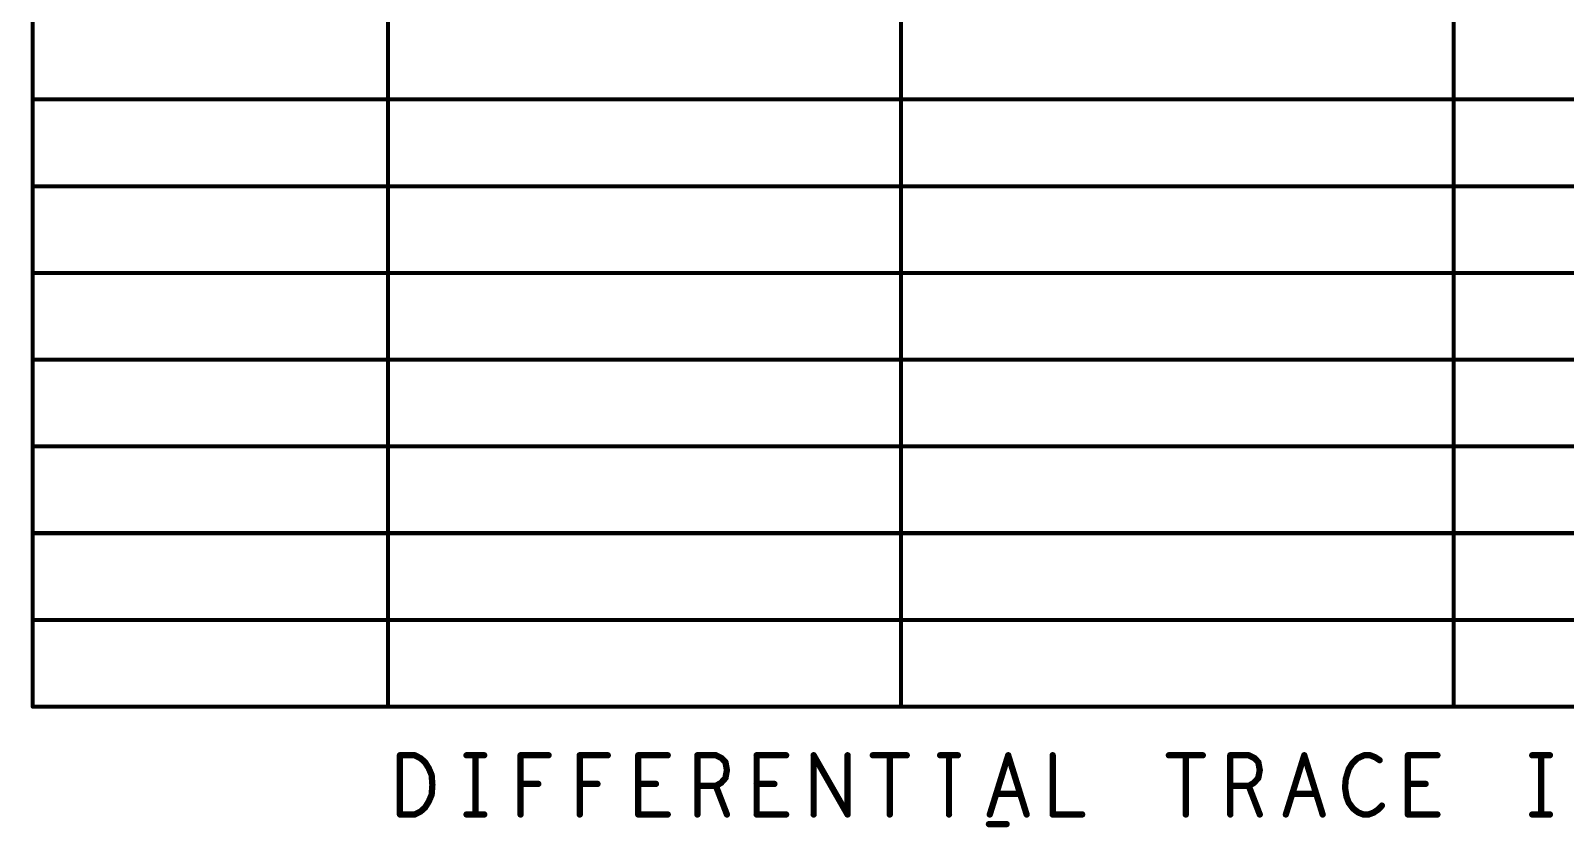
# Model space of a CAD drawing. Extents: x -2963 to -2452, y -1056 to -650.
# Drawn here: x -2617.28 to -2567.91, y -950.68 to -925.05 of the extents above; entities that cross this region are included whole.
import ezdxf

# ---------------------------------------------------------------- set-up
doc = ezdxf.new("R2010")
doc.units = 0
doc.header["$MEASUREMENT"] = 0
doc.layers.add('DRILLDRAWING', color=1, linetype='CONTINUOUS')

msp = doc.modelspace()

# ---------------------------------------------------------------- linework, layer by layer
at = {"layer": 'DRILLDRAWING'}
for points, const_width in [([(-2617.219, -946.796), (-2617.219, -899.366)], 0.13), ([(-2605.789, -946.796), (-2605.789, -899.366)], 0.13), ([(-2605.789, -946.796), (-2605.789, -899.366)], 0.13), ([(-2589.279, -946.796), (-2589.279, -899.366)], 0.13), ([(-2589.279, -946.796), (-2589.279, -899.366)], 0.13), ([(-2571.499, -946.796), (-2571.499, -899.366)], 0.13), ([(-2617.219, -927.266), (-2525.149, -927.266)], 0.13), ([(-2617.219, -930.056), (-2525.149, -930.056)], 0.13), ([(-2617.219, -932.846), (-2525.149, -932.846)], 0.13), ([(-2617.219, -935.636), (-2525.149, -935.636)], 0.13), ([(-2617.219, -938.426), (-2525.149, -938.426)], 0.13), ([(-2617.219, -941.216), (-2525.149, -941.216)], 0.13), ([(-2617.219, -944.006), (-2525.149, -944.006)], 0.13), ([(-2617.219, -946.796), (-2525.149, -946.796)], 0.13), ([(-2617.219, -946.796), (-2605.789, -946.796)], 0.13), ([(-2605.789, -946.796), (-2589.279, -946.796)], 0.13), ([(-2589.279, -946.796), (-2571.499, -946.796)], 0.13), ([(-2605.402, -950.265), (-2605.402, -948.36)], 0.203), ([(-2605.402, -948.36), (-2604.928, -948.36)], 0.203), ([(-2604.928, -948.36), (-2604.739, -948.456)], 0.203), ([(-2604.739, -948.456), (-2604.596, -948.583)], 0.203), ([(-2604.596, -948.583), (-2604.478, -948.773)], 0.203), ([(-2603.26, -948.36), (-2602.691, -948.36)], 0.203), ([(-2602.976, -950.265), (-2602.976, -948.36)], 0.203), ([(-2601.521, -950.265), (-2601.521, -948.36)], 0.203), ([(-2601.521, -948.36), (-2600.621, -948.36)], 0.203), ([(-2599.616, -950.265), (-2599.616, -948.36)], 0.203), ([(-2599.616, -948.36), (-2598.716, -948.36)], 0.203), ([(-2597.735, -950.265), (-2597.735, -948.36)], 0.203), ([(-2597.735, -948.36), (-2596.787, -948.36)], 0.203), ([(-2595.83, -950.265), (-2595.83, -948.36)], 0.203), ([(-2595.83, -948.36), (-2595.237, -948.36)], 0.203), ([(-2595.237, -948.36), (-2595.048, -948.456)], 0.203), ([(-2595.048, -948.456), (-2594.929, -948.583)], 0.203), ([(-2594.929, -948.583), (-2594.882, -948.837)], 0.203), ([(-2593.925, -950.265), (-2593.925, -948.36)], 0.203), ([(-2593.925, -948.36), (-2592.977, -948.36)], 0.203), ([(-2592.091, -950.265), (-2592.091, -948.36)], 0.203), ([(-2592.091, -948.36), (-2591.001, -950.265)], 0.203), ([(-2591.001, -950.265), (-2591.001, -948.36)], 0.203), ([(-2590.186, -948.36), (-2589.096, -948.36)], 0.203), ([(-2589.641, -950.265), (-2589.641, -948.36)], 0.203), ([(-2588.02, -948.36), (-2587.451, -948.36)], 0.203), ([(-2587.736, -950.265), (-2587.736, -948.36)], 0.203), ([(-2586.423, -950.265), (-2585.831, -948.36)], 0.203), ([(-2585.831, -948.36), (-2585.238, -950.265)], 0.203), ([(-2584.4, -950.265), (-2584.4, -948.36)], 0.203), ([(-2580.661, -948.36), (-2579.571, -948.36)], 0.203), ([(-2580.116, -950.265), (-2580.116, -948.36)], 0.203), ([(-2578.685, -950.265), (-2578.685, -948.36)], 0.203), ([(-2578.685, -948.36), (-2578.092, -948.36)], 0.203), ([(-2578.092, -948.36), (-2577.903, -948.456)], 0.203), ([(-2577.903, -948.456), (-2577.784, -948.583)], 0.203), ([(-2577.784, -948.583), (-2577.737, -948.837)], 0.203), ([(-2576.898, -950.265), (-2576.306, -948.36)], 0.203), ([(-2576.306, -948.36), (-2575.713, -950.265)], 0.203), ([(-2574.875, -948.805), (-2574.756, -948.614)], 0.203), ([(-2574.756, -948.614), (-2574.591, -948.456)], 0.203), ([(-2574.591, -948.456), (-2574.377, -948.36)], 0.203), ([(-2574.377, -948.36), (-2574.187, -948.36)], 0.203), ([(-2574.187, -948.36), (-2574.022, -948.424)], 0.203), ([(-2574.022, -948.424), (-2573.879, -948.519)], 0.203), ([(-2572.97, -950.265), (-2572.97, -948.36)], 0.203), ([(-2572.97, -948.36), (-2572.022, -948.36)], 0.203), ([(-2568.97, -948.36), (-2568.401, -948.36)], 0.203), ([(-2568.686, -950.265), (-2568.686, -948.36)], 0.203), ([(-2604.478, -948.773), (-2604.383, -948.995)], 0.203), ([(-2604.383, -948.995), (-2604.359, -949.313)], 0.203), ([(-2595.071, -949.249), (-2594.929, -949.091)], 0.203), ([(-2594.929, -949.091), (-2594.882, -948.837)], 0.203), ([(-2577.926, -949.249), (-2577.784, -949.091)], 0.203), ([(-2577.784, -949.091), (-2577.737, -948.837)], 0.203), ([(-2574.993, -949.408), (-2574.97, -949.122)], 0.203), ([(-2574.97, -949.122), (-2574.875, -948.805)], 0.203), ([(-2604.478, -949.853), (-2604.383, -949.63)], 0.203), ([(-2604.383, -949.63), (-2604.359, -949.313)], 0.203), ([(-2601.521, -949.281), (-2600.952, -949.281)], 0.203), ([(-2599.616, -949.281), (-2599.047, -949.281)], 0.203), ([(-2597.735, -949.281), (-2597.166, -949.281)], 0.203), ([(-2595.83, -949.345), (-2595.237, -949.345)], 0.203), ([(-2595.237, -949.345), (-2595.071, -949.249)], 0.203), ([(-2595.237, -949.345), (-2594.882, -950.265)], 0.203), ([(-2593.925, -949.281), (-2593.356, -949.281)], 0.203), ([(-2586.21, -949.599), (-2585.452, -949.599)], 0.203), ([(-2578.685, -949.345), (-2578.092, -949.345)], 0.203), ([(-2578.092, -949.345), (-2577.926, -949.249)], 0.203), ([(-2578.092, -949.345), (-2577.737, -950.265)], 0.203), ([(-2576.685, -949.599), (-2575.927, -949.599)], 0.203), ([(-2574.993, -949.408), (-2574.946, -949.694)], 0.203), ([(-2572.97, -949.281), (-2572.401, -949.281)], 0.203), ([(-2604.739, -950.17), (-2604.596, -950.043)], 0.203), ([(-2604.596, -950.043), (-2604.478, -949.853)], 0.203), ([(-2574.946, -949.694), (-2574.875, -949.884)], 0.203), ([(-2574.875, -949.884), (-2574.733, -950.075)], 0.203), ([(-2574.733, -950.075), (-2574.567, -950.202)], 0.203), ([(-2574.069, -950.202), (-2573.927, -950.107)], 0.203), ([(-2573.927, -950.107), (-2573.808, -949.98)], 0.203), ([(-2605.402, -950.265), (-2604.928, -950.265)], 0.203), ([(-2604.928, -950.265), (-2604.739, -950.17)], 0.203), ([(-2603.26, -950.265), (-2602.691, -950.265)], 0.203), ([(-2597.735, -950.265), (-2596.787, -950.265)], 0.203), ([(-2593.925, -950.265), (-2592.977, -950.265)], 0.203), ([(-2586.45, -950.575), (-2585.881, -950.575)], 0.203), ([(-2584.4, -950.265), (-2583.452, -950.265)], 0.203), ([(-2574.567, -950.202), (-2574.401, -950.265)], 0.203), ([(-2574.401, -950.265), (-2574.235, -950.265)], 0.203), ([(-2574.235, -950.265), (-2574.069, -950.202)], 0.203), ([(-2572.97, -950.265), (-2572.022, -950.265)], 0.203), ([(-2568.97, -950.265), (-2568.401, -950.265)], 0.203)]:
    msp.add_lwpolyline(points, dxfattribs=dict(at, const_width=const_width))
for points, const_width in [([(-2617.251, -927.266, 1), (-2617.186, -927.266, 1)], 0.065), ([(-2617.251, -930.056, 1), (-2617.186, -930.056, 1)], 0.065), ([(-2617.251, -932.846, 1), (-2617.186, -932.846, 1)], 0.065), ([(-2617.251, -935.636, 1), (-2617.186, -935.636, 1)], 0.065), ([(-2617.251, -938.426, 1), (-2617.186, -938.426, 1)], 0.065), ([(-2617.251, -941.216, 1), (-2617.186, -941.216, 1)], 0.065), ([(-2617.251, -944.006, 1), (-2617.186, -944.006, 1)], 0.065), ([(-2617.251, -946.796, 1), (-2617.186, -946.796, 1)], 0.065), ([(-2617.251, -946.796, 1), (-2617.186, -946.796, 1)], 0.065), ([(-2617.251, -946.796, 1), (-2617.186, -946.796, 1)], 0.065), ([(-2605.821, -946.796, 1), (-2605.756, -946.796, 1)], 0.065), ([(-2605.821, -946.796, 1), (-2605.756, -946.796, 1)], 0.065), ([(-2605.821, -946.796, 1), (-2605.756, -946.796, 1)], 0.065), ([(-2605.821, -946.796, 1), (-2605.756, -946.796, 1)], 0.065), ([(-2589.311, -946.796, 1), (-2589.246, -946.796, 1)], 0.065), ([(-2589.311, -946.796, 1), (-2589.246, -946.796, 1)], 0.065), ([(-2589.311, -946.796, 1), (-2589.246, -946.796, 1)], 0.065), ([(-2589.311, -946.796, 1), (-2589.246, -946.796, 1)], 0.065), ([(-2571.531, -946.796, 1), (-2571.466, -946.796, 1)], 0.065), ([(-2571.531, -946.796, 1), (-2571.466, -946.796, 1)], 0.065), ([(-2605.453, -948.36, 1), (-2605.352, -948.36, 1)], 0.102), ([(-2605.453, -948.36, 1), (-2605.352, -948.36, 1)], 0.102), ([(-2604.979, -948.36, 1), (-2604.878, -948.36, 1)], 0.102), ([(-2604.979, -948.36, 1), (-2604.878, -948.36, 1)], 0.102), ([(-2604.789, -948.456, 1), (-2604.688, -948.456, 1)], 0.102), ([(-2604.789, -948.456, 1), (-2604.688, -948.456, 1)], 0.102), ([(-2604.647, -948.583, 1), (-2604.546, -948.583, 1)], 0.102), ([(-2604.647, -948.583, 1), (-2604.546, -948.583, 1)], 0.102), ([(-2603.311, -948.36, 1), (-2603.21, -948.36, 1)], 0.102), ([(-2603.027, -948.36, 1), (-2602.925, -948.36, 1)], 0.102), ([(-2602.742, -948.36, 1), (-2602.641, -948.36, 1)], 0.102), ([(-2601.572, -948.36, 1), (-2601.47, -948.36, 1)], 0.102), ([(-2601.572, -948.36, 1), (-2601.47, -948.36, 1)], 0.102), ([(-2600.671, -948.36, 1), (-2600.57, -948.36, 1)], 0.102), ([(-2599.667, -948.36, 1), (-2599.565, -948.36, 1)], 0.102), ([(-2599.667, -948.36, 1), (-2599.565, -948.36, 1)], 0.102), ([(-2598.766, -948.36, 1), (-2598.665, -948.36, 1)], 0.102), ([(-2597.786, -948.36, 1), (-2597.684, -948.36, 1)], 0.102), ([(-2597.786, -948.36, 1), (-2597.684, -948.36, 1)], 0.102), ([(-2596.837, -948.36, 1), (-2596.736, -948.36, 1)], 0.102), ([(-2595.881, -948.36, 1), (-2595.779, -948.36, 1)], 0.102), ([(-2595.881, -948.36, 1), (-2595.779, -948.36, 1)], 0.102), ([(-2595.288, -948.36, 1), (-2595.186, -948.36, 1)], 0.102), ([(-2595.288, -948.36, 1), (-2595.186, -948.36, 1)], 0.102), ([(-2595.099, -948.456, 1), (-2594.997, -948.456, 1)], 0.102), ([(-2595.099, -948.456, 1), (-2594.997, -948.456, 1)], 0.102), ([(-2594.98, -948.583, 1), (-2594.878, -948.583, 1)], 0.102), ([(-2594.98, -948.583, 1), (-2594.878, -948.583, 1)], 0.102), ([(-2593.976, -948.36, 1), (-2593.874, -948.36, 1)], 0.102), ([(-2593.976, -948.36, 1), (-2593.874, -948.36, 1)], 0.102), ([(-2593.027, -948.36, 1), (-2592.926, -948.36, 1)], 0.102), ([(-2592.142, -948.36, 1), (-2592.04, -948.36, 1)], 0.102), ([(-2592.142, -948.36, 1), (-2592.04, -948.36, 1)], 0.102), ([(-2591.051, -948.36, 1), (-2590.95, -948.36, 1)], 0.102), ([(-2590.237, -948.36, 1), (-2590.135, -948.36, 1)], 0.102), ([(-2589.692, -948.36, 1), (-2589.59, -948.36, 1)], 0.102), ([(-2589.146, -948.36, 1), (-2589.045, -948.36, 1)], 0.102), ([(-2588.071, -948.36, 1), (-2587.97, -948.36, 1)], 0.102), ([(-2587.787, -948.36, 1), (-2587.685, -948.36, 1)], 0.102), ([(-2587.502, -948.36, 1), (-2587.401, -948.36, 1)], 0.102), ([(-2585.882, -948.36, 1), (-2585.78, -948.36, 1)], 0.102), ([(-2585.882, -948.36, 1), (-2585.78, -948.36, 1)], 0.102), ([(-2584.451, -948.36, 1), (-2584.349, -948.36, 1)], 0.102), ([(-2580.712, -948.36, 1), (-2580.61, -948.36, 1)], 0.102), ([(-2580.167, -948.36, 1), (-2580.065, -948.36, 1)], 0.102), ([(-2579.621, -948.36, 1), (-2579.52, -948.36, 1)], 0.102), ([(-2578.736, -948.36, 1), (-2578.634, -948.36, 1)], 0.102), ([(-2578.736, -948.36, 1), (-2578.634, -948.36, 1)], 0.102), ([(-2578.143, -948.36, 1), (-2578.041, -948.36, 1)], 0.102), ([(-2578.143, -948.36, 1), (-2578.041, -948.36, 1)], 0.102), ([(-2577.954, -948.456, 1), (-2577.852, -948.456, 1)], 0.102), ([(-2577.954, -948.456, 1), (-2577.852, -948.456, 1)], 0.102), ([(-2577.835, -948.583, 1), (-2577.733, -948.583, 1)], 0.102), ([(-2577.835, -948.583, 1), (-2577.733, -948.583, 1)], 0.102), ([(-2576.357, -948.36, 1), (-2576.255, -948.36, 1)], 0.102), ([(-2576.357, -948.36, 1), (-2576.255, -948.36, 1)], 0.102), ([(-2574.807, -948.614, 1), (-2574.706, -948.614, 1)], 0.102), ([(-2574.807, -948.614, 1), (-2574.706, -948.614, 1)], 0.102), ([(-2574.641, -948.456, 1), (-2574.54, -948.456, 1)], 0.102), ([(-2574.641, -948.456, 1), (-2574.54, -948.456, 1)], 0.102), ([(-2574.428, -948.36, 1), (-2574.326, -948.36, 1)], 0.102), ([(-2574.428, -948.36, 1), (-2574.326, -948.36, 1)], 0.102), ([(-2574.238, -948.36, 1), (-2574.137, -948.36, 1)], 0.102), ([(-2574.238, -948.36, 1), (-2574.137, -948.36, 1)], 0.102), ([(-2574.072, -948.424, 1), (-2573.971, -948.424, 1)], 0.102), ([(-2574.072, -948.424, 1), (-2573.971, -948.424, 1)], 0.102), ([(-2573.93, -948.519, 1), (-2573.829, -948.519, 1)], 0.102), ([(-2573.021, -948.36, 1), (-2572.919, -948.36, 1)], 0.102), ([(-2573.021, -948.36, 1), (-2572.919, -948.36, 1)], 0.102), ([(-2572.072, -948.36, 1), (-2571.971, -948.36, 1)], 0.102), ([(-2569.021, -948.36, 1), (-2568.92, -948.36, 1)], 0.102), ([(-2568.737, -948.36, 1), (-2568.635, -948.36, 1)], 0.102), ([(-2568.452, -948.36, 1), (-2568.351, -948.36, 1)], 0.102), ([(-2604.529, -948.773, 1), (-2604.427, -948.773, 1)], 0.102), ([(-2604.529, -948.773, 1), (-2604.427, -948.773, 1)], 0.102), ([(-2604.434, -948.995, 1), (-2604.332, -948.995, 1)], 0.102), ([(-2604.434, -948.995, 1), (-2604.332, -948.995, 1)], 0.102), ([(-2594.98, -949.091, 1), (-2594.878, -949.091, 1)], 0.102), ([(-2594.98, -949.091, 1), (-2594.878, -949.091, 1)], 0.102), ([(-2594.932, -948.837, 1), (-2594.831, -948.837, 1)], 0.102), ([(-2594.932, -948.837, 1), (-2594.831, -948.837, 1)], 0.102), ([(-2577.835, -949.091, 1), (-2577.733, -949.091, 1)], 0.102), ([(-2577.835, -949.091, 1), (-2577.733, -949.091, 1)], 0.102), ([(-2577.787, -948.837, 1), (-2577.686, -948.837, 1)], 0.102), ([(-2577.787, -948.837, 1), (-2577.686, -948.837, 1)], 0.102), ([(-2575.021, -949.122, 1), (-2574.919, -949.122, 1)], 0.102), ([(-2575.021, -949.122, 1), (-2574.919, -949.122, 1)], 0.102), ([(-2574.926, -948.805, 1), (-2574.824, -948.805, 1)], 0.102), ([(-2574.926, -948.805, 1), (-2574.824, -948.805, 1)], 0.102), ([(-2604.434, -949.63, 1), (-2604.332, -949.63, 1)], 0.102), ([(-2604.434, -949.63, 1), (-2604.332, -949.63, 1)], 0.102), ([(-2604.41, -949.313, 1), (-2604.309, -949.313, 1)], 0.102), ([(-2604.41, -949.313, 1), (-2604.309, -949.313, 1)], 0.102), ([(-2601.572, -949.281, 1), (-2601.47, -949.281, 1)], 0.102), ([(-2601.003, -949.281, 1), (-2600.901, -949.281, 1)], 0.102), ([(-2599.667, -949.281, 1), (-2599.565, -949.281, 1)], 0.102), ([(-2599.098, -949.281, 1), (-2598.996, -949.281, 1)], 0.102), ([(-2597.786, -949.281, 1), (-2597.684, -949.281, 1)], 0.102), ([(-2597.217, -949.281, 1), (-2597.115, -949.281, 1)], 0.102), ([(-2595.881, -949.345, 1), (-2595.779, -949.345, 1)], 0.102), ([(-2595.288, -949.345, 1), (-2595.186, -949.345, 1)], 0.102), ([(-2595.288, -949.345, 1), (-2595.186, -949.345, 1)], 0.102), ([(-2595.288, -949.345, 1), (-2595.186, -949.345, 1)], 0.102), ([(-2595.122, -949.249, 1), (-2595.021, -949.249, 1)], 0.102), ([(-2595.122, -949.249, 1), (-2595.021, -949.249, 1)], 0.102), ([(-2593.976, -949.281, 1), (-2593.874, -949.281, 1)], 0.102), ([(-2593.407, -949.281, 1), (-2593.305, -949.281, 1)], 0.102), ([(-2586.261, -949.599, 1), (-2586.159, -949.599, 1)], 0.102), ([(-2585.502, -949.599, 1), (-2585.401, -949.599, 1)], 0.102), ([(-2578.736, -949.345, 1), (-2578.634, -949.345, 1)], 0.102), ([(-2578.143, -949.345, 1), (-2578.041, -949.345, 1)], 0.102), ([(-2578.143, -949.345, 1), (-2578.041, -949.345, 1)], 0.102), ([(-2578.143, -949.345, 1), (-2578.041, -949.345, 1)], 0.102), ([(-2577.977, -949.249, 1), (-2577.876, -949.249, 1)], 0.102), ([(-2577.977, -949.249, 1), (-2577.876, -949.249, 1)], 0.102), ([(-2576.736, -949.599, 1), (-2576.634, -949.599, 1)], 0.102), ([(-2575.977, -949.599, 1), (-2575.876, -949.599, 1)], 0.102), ([(-2575.044, -949.408, 1), (-2574.943, -949.408, 1)], 0.102), ([(-2575.044, -949.408, 1), (-2574.943, -949.408, 1)], 0.102), ([(-2573.021, -949.281, 1), (-2572.919, -949.281, 1)], 0.102), ([(-2572.452, -949.281, 1), (-2572.35, -949.281, 1)], 0.102), ([(-2604.647, -950.043, 1), (-2604.546, -950.043, 1)], 0.102), ([(-2604.647, -950.043, 1), (-2604.546, -950.043, 1)], 0.102), ([(-2604.529, -949.853, 1), (-2604.427, -949.853, 1)], 0.102), ([(-2604.529, -949.853, 1), (-2604.427, -949.853, 1)], 0.102), ([(-2574.997, -949.694, 1), (-2574.895, -949.694, 1)], 0.102), ([(-2574.997, -949.694, 1), (-2574.895, -949.694, 1)], 0.102), ([(-2574.926, -949.884, 1), (-2574.824, -949.884, 1)], 0.102), ([(-2574.926, -949.884, 1), (-2574.824, -949.884, 1)], 0.102), ([(-2574.784, -950.075, 1), (-2574.682, -950.075, 1)], 0.102), ([(-2574.784, -950.075, 1), (-2574.682, -950.075, 1)], 0.102), ([(-2573.977, -950.107, 1), (-2573.876, -950.107, 1)], 0.102), ([(-2573.977, -950.107, 1), (-2573.876, -950.107, 1)], 0.102), ([(-2573.859, -949.98, 1), (-2573.757, -949.98, 1)], 0.102), ([(-2605.453, -950.265, 1), (-2605.352, -950.265, 1)], 0.102), ([(-2605.453, -950.265, 1), (-2605.352, -950.265, 1)], 0.102), ([(-2604.979, -950.265, 1), (-2604.878, -950.265, 1)], 0.102), ([(-2604.979, -950.265, 1), (-2604.878, -950.265, 1)], 0.102), ([(-2604.789, -950.17, 1), (-2604.688, -950.17, 1)], 0.102), ([(-2604.789, -950.17, 1), (-2604.688, -950.17, 1)], 0.102), ([(-2603.311, -950.265, 1), (-2603.21, -950.265, 1)], 0.102), ([(-2603.027, -950.265, 1), (-2602.925, -950.265, 1)], 0.102), ([(-2602.742, -950.265, 1), (-2602.641, -950.265, 1)], 0.102), ([(-2601.572, -950.265, 1), (-2601.47, -950.265, 1)], 0.102), ([(-2599.667, -950.265, 1), (-2599.565, -950.265, 1)], 0.102), ([(-2597.786, -950.265, 1), (-2597.684, -950.265, 1)], 0.102), ([(-2597.786, -950.265, 1), (-2597.684, -950.265, 1)], 0.102), ([(-2596.837, -950.265, 1), (-2596.736, -950.265, 1)], 0.102), ([(-2595.881, -950.265, 1), (-2595.779, -950.265, 1)], 0.102), ([(-2594.932, -950.265, 1), (-2594.831, -950.265, 1)], 0.102), ([(-2593.976, -950.265, 1), (-2593.874, -950.265, 1)], 0.102), ([(-2593.976, -950.265, 1), (-2593.874, -950.265, 1)], 0.102), ([(-2593.027, -950.265, 1), (-2592.926, -950.265, 1)], 0.102), ([(-2592.142, -950.265, 1), (-2592.04, -950.265, 1)], 0.102), ([(-2591.051, -950.265, 1), (-2590.95, -950.265, 1)], 0.102), ([(-2591.051, -950.265, 1), (-2590.95, -950.265, 1)], 0.102), ([(-2589.692, -950.265, 1), (-2589.59, -950.265, 1)], 0.102), ([(-2587.787, -950.265, 1), (-2587.685, -950.265, 1)], 0.102), ([(-2586.501, -950.575, 1), (-2586.4, -950.575, 1)], 0.102), ([(-2586.474, -950.265, 1), (-2586.373, -950.265, 1)], 0.102), ([(-2585.932, -950.575, 1), (-2585.831, -950.575, 1)], 0.102), ([(-2585.289, -950.265, 1), (-2585.187, -950.265, 1)], 0.102), ([(-2584.451, -950.265, 1), (-2584.349, -950.265, 1)], 0.102), ([(-2584.451, -950.265, 1), (-2584.349, -950.265, 1)], 0.102), ([(-2583.502, -950.265, 1), (-2583.401, -950.265, 1)], 0.102), ([(-2580.167, -950.265, 1), (-2580.065, -950.265, 1)], 0.102), ([(-2578.736, -950.265, 1), (-2578.634, -950.265, 1)], 0.102), ([(-2577.787, -950.265, 1), (-2577.686, -950.265, 1)], 0.102), ([(-2576.949, -950.265, 1), (-2576.848, -950.265, 1)], 0.102), ([(-2575.764, -950.265, 1), (-2575.662, -950.265, 1)], 0.102), ([(-2574.618, -950.202, 1), (-2574.516, -950.202, 1)], 0.102), ([(-2574.618, -950.202, 1), (-2574.516, -950.202, 1)], 0.102), ([(-2574.452, -950.265, 1), (-2574.35, -950.265, 1)], 0.102), ([(-2574.452, -950.265, 1), (-2574.35, -950.265, 1)], 0.102), ([(-2574.286, -950.265, 1), (-2574.184, -950.265, 1)], 0.102), ([(-2574.286, -950.265, 1), (-2574.184, -950.265, 1)], 0.102), ([(-2574.12, -950.202, 1), (-2574.018, -950.202, 1)], 0.102), ([(-2574.12, -950.202, 1), (-2574.018, -950.202, 1)], 0.102), ([(-2573.021, -950.265, 1), (-2572.919, -950.265, 1)], 0.102), ([(-2573.021, -950.265, 1), (-2572.919, -950.265, 1)], 0.102), ([(-2572.072, -950.265, 1), (-2571.971, -950.265, 1)], 0.102), ([(-2569.021, -950.265, 1), (-2568.92, -950.265, 1)], 0.102), ([(-2568.737, -950.265, 1), (-2568.635, -950.265, 1)], 0.102), ([(-2568.452, -950.265, 1), (-2568.351, -950.265, 1)], 0.102)]:
    msp.add_lwpolyline(points, format="xyb", close=True, dxfattribs=dict(at, const_width=const_width))

doc.saveas('drawing.dxf')
